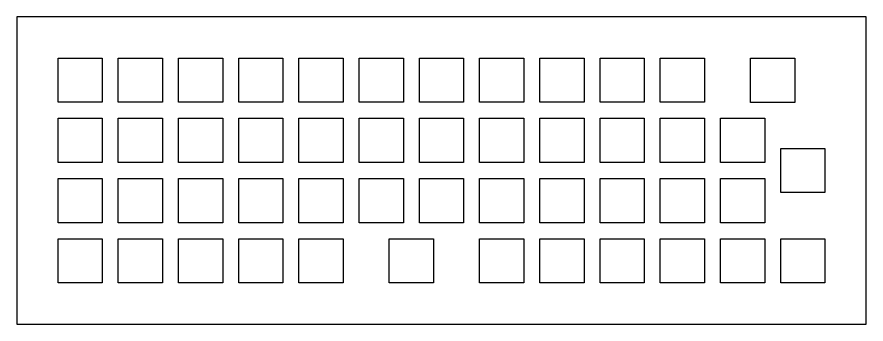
# Model space of a CAD drawing. Header units: millimetres. Extents: x -212 to 952, y -78 to 872.
# Drawn here: x 227.8 to 496.4, y 372.8 to 469.9 of the extents above; entities that cross this region are included whole.
import ezdxf

# ---------------------------------------------------------------- set-up
doc = ezdxf.new("R2010")
doc.units = ezdxf.units.MM
doc.layers.add('Plate_cutouts', color=180, linetype='Continuous')
doc.layers.add('Plate_Outline', color=5, linetype='Continuous')

msp = doc.modelspace()

# ---------------------------------------------------------------- linework, layer by layer
at = {"layer": 'Plate_cutouts'}
for points in [[(240.828, 442.918), (240.828, 456.918), (254.828, 456.918), (254.828, 442.918)], [(259.878, 442.918), (259.878, 456.918), (273.878, 456.918), (273.878, 442.918)], [(278.928, 442.918), (278.928, 456.918), (292.928, 456.918), (292.928, 442.918)], [(297.978, 442.918), (297.978, 456.918), (311.978, 456.918), (311.978, 442.918)], [(317.028, 442.918), (317.028, 456.918), (331.028, 456.918), (331.028, 442.918)], [(336.078, 442.918), (336.078, 456.918), (350.078, 456.918), (350.078, 442.918)], [(355.128, 442.918), (355.128, 456.918), (369.128, 456.918), (369.128, 442.918)], [(374.178, 442.918), (374.178, 456.918), (388.178, 456.918), (388.178, 442.918)], [(393.228, 442.918), (393.228, 456.918), (407.228, 456.918), (407.228, 442.918)], [(412.278, 442.918), (412.278, 456.918), (426.278, 456.918), (426.278, 442.918)], [(431.328, 442.918), (431.328, 456.918), (445.328, 456.918), (445.328, 442.918)], [(459.903, 442.857), (459.903, 456.857), (473.903, 456.857), (473.903, 442.857)], [(240.828, 423.868), (240.828, 437.868), (254.828, 437.868), (254.828, 423.868)], [(259.878, 423.868), (259.878, 437.868), (273.878, 437.868), (273.878, 423.868)], [(278.928, 423.868), (278.928, 437.868), (292.928, 437.868), (292.928, 423.868)], [(297.978, 423.868), (297.978, 437.868), (311.978, 437.868), (311.978, 423.868)], [(317.028, 423.868), (317.028, 437.868), (331.028, 437.868), (331.028, 423.868)], [(336.078, 423.868), (336.078, 437.868), (350.078, 437.868), (350.078, 423.868)], [(355.128, 423.868), (355.128, 437.868), (369.128, 437.868), (369.128, 423.868)], [(374.178, 423.868), (374.178, 437.868), (388.178, 437.868), (388.178, 423.868)], [(393.228, 423.868), (393.228, 437.868), (407.228, 437.868), (407.228, 423.868)], [(412.278, 423.868), (412.278, 437.868), (426.278, 437.868), (426.278, 423.868)], [(431.328, 423.868), (431.328, 437.868), (445.328, 437.868), (445.328, 423.868)], [(450.378, 423.868), (450.378, 437.868), (464.378, 437.868), (464.378, 423.868)], [(469.428, 414.343), (469.428, 428.343), (483.428, 428.343), (483.428, 414.343)], [(240.828, 404.818), (240.828, 418.818), (254.828, 418.818), (254.828, 404.818)], [(259.878, 404.818), (259.878, 418.818), (273.878, 418.818), (273.878, 404.818)], [(278.928, 404.818), (278.928, 418.818), (292.928, 418.818), (292.928, 404.818)], [(297.978, 404.818), (297.978, 418.818), (311.978, 418.818), (311.978, 404.818)], [(317.028, 404.818), (317.028, 418.818), (331.028, 418.818), (331.028, 404.818)], [(336.078, 404.818), (336.078, 418.818), (350.078, 418.818), (350.078, 404.818)], [(355.128, 404.818), (355.128, 418.818), (369.128, 418.818), (369.128, 404.818)], [(374.178, 404.818), (374.178, 418.818), (388.178, 418.818), (388.178, 404.818)], [(393.228, 404.818), (393.228, 418.818), (407.228, 418.818), (407.228, 404.818)], [(412.278, 404.818), (412.278, 418.818), (426.278, 418.818), (426.278, 404.818)], [(431.328, 404.818), (431.328, 418.818), (445.328, 418.818), (445.328, 404.818)], [(450.378, 404.818), (450.378, 418.818), (464.378, 418.818), (464.378, 404.818)], [(240.828, 385.768), (240.828, 399.768), (254.828, 399.768), (254.828, 385.768)], [(259.878, 385.768), (259.878, 399.768), (273.878, 399.768), (273.878, 385.768)], [(278.928, 385.768), (278.928, 399.768), (292.928, 399.768), (292.928, 385.768)], [(297.978, 385.768), (297.978, 399.768), (311.978, 399.768), (311.978, 385.768)], [(317.028, 385.768), (317.028, 399.768), (331.028, 399.768), (331.028, 385.768)], [(345.603, 385.768), (345.603, 399.768), (359.603, 399.768), (359.603, 385.768)], [(374.178, 385.768), (374.178, 399.768), (388.178, 399.768), (388.178, 385.768)], [(393.228, 385.768), (393.228, 399.768), (407.228, 399.768), (407.228, 385.768)], [(412.278, 385.768), (412.278, 399.768), (426.278, 399.768), (426.278, 385.768)], [(431.328, 385.768), (431.328, 399.768), (445.328, 399.768), (445.328, 385.768)], [(450.378, 385.768), (450.378, 399.768), (464.378, 399.768), (464.378, 385.768)], [(469.428, 385.768), (469.428, 399.768), (483.428, 399.768), (483.428, 385.768)]]:
    msp.add_lwpolyline(points, close=True, dxfattribs=at)
at = {"layer": 'Plate_Outline'}
msp.add_lwpolyline([(227.828, 469.918), (227.828, 372.768), (496.428, 372.768), (496.428, 469.918)], close=True, dxfattribs=at)

doc.saveas('drawing.dxf')
